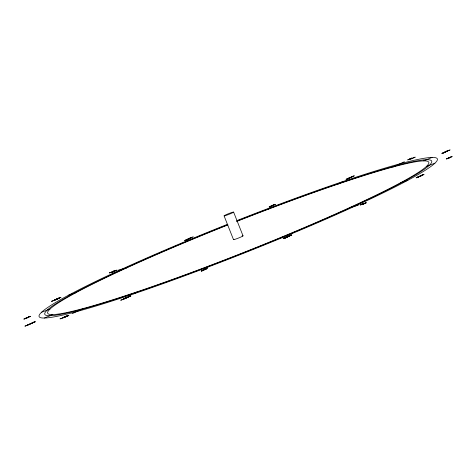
<?xml version="1.0" encoding="UTF-8"?>
<svg xmlns="http://www.w3.org/2000/svg" width="476" height="476" viewBox="0 0 476 476"><rect width="100%" height="100%" fill="white"/><g stroke="black" fill="none" stroke-linecap="round" stroke-linejoin="round"><path stroke-width="0.71" d="M363.271 203.93L363.474 203.847A22.515 1.725 -21.6 0 1 363.962 203.639L365.669 203.032M127.746 297.333L125.349 298.149M288.593 236.423L286.963 237.125M449.433 157.812L447.16 158.77L448.148 158.413M418.475 176.739L421.587 175.602L419.308 176.566L420.296 176.215M444.495 152.207L446.559 151.326L444.917 152.028L445.863 151.689A9.746 0.75 -21.6 0 1 446.185 151.552L447.607 151.065L445.375 152.017L447.202 151.207L446.571 151.427A7.134 0.547 -21.6 0 0 446.125 151.618L444.501 152.225M206.536 267.631L207.899 266.346M268.601 209.095L269.969 207.81M126.967 297.684L127.746 297.304M285.802 237.649L286.207 237.506L284.791 237.994A9.746 0.75 -21.6 0 0 284.464 238.131L284.19 238.292M448.202 158.359L449.046 157.961M133.679 293.876L138.183 291.461M338.323 183.98L342.827 181.564M125.474 298.053C128.419 296.828 123.474 298.964 126.015 297.946A9.746 0.75 -21.6 0 1 126.342 297.809L127.336 297.417M283.672 238.393L285.16 237.768L283.851 238.268M203.526 270.249L204.144 269.969L201.86 270.933L203.3 270.356M287.861 236.75L288.593 236.393M285.838 237.714L284.333 238.345L285.303 237.917M286.195 237.238L285.897 237.387L286.463 237.209M286.665 237.221L286.326 237.375L287.962 236.745M285.463 237.845L285.743 237.708L285.172 237.869A7.134 0.547 -21.6 0 0 284.725 238.06L284.434 238.19M189.168 238.416L188.841 238.565L191.025 237.911L187.139 239.339L189.323 238.69L189.002 238.839M25.829 318.17L25.502 318.319L27.685 317.665L23.8 319.093L25.984 318.444L24.526 318.837M271.124 206.001L270.796 206.15L272.986 205.495L269.101 206.929L272.26 205.751M32.993 322.538L35.367 321.728L33.873 322.068L34.926 321.877A9.228 0.708 -21.6 0 0 34.082 322.145L32.362 322.758L33.13 322.645M347.129 178.97L348.771 178.262L347.343 178.911M352.121 176.685L353.763 175.977L352.341 176.626M347.855 178.839L349.557 178.018M350.247 177.744L350.568 177.596L348.384 178.25L352.27 176.816L349.11 177.988M352.853 176.554L354.555 175.733M72.108 313.696L83.699 308.394M392.807 167.046L404.398 161.745M130.257 296.09L130.513 296.042A9.228 0.708 -21.6 0 0 129.668 296.31L127.955 296.923L128.835 296.786M442.918 153.046L444.56 152.332L443.132 152.986M443.644 152.909L445.346 152.088M204.745 269.38L204.335 269.571L205.221 269.434L202.883 270.237L206.06 268.958A9.228 0.708 -21.6 0 1 206.917 268.684L206.638 268.738M290.521 235.4A9.228 0.708 -21.6 0 1 291.377 235.126L290.312 235.317L291.806 234.983L288.801 236.007L289.771 235.858M286.034 237.268L286.546 237.078M201.949 270.695L201.443 270.969L202.086 270.731M127.116 297.655L125.753 298.202M125.563 298.047L124.658 298.452L125.676 298.131M416.994 177.423L416.5 177.661L417.131 177.364M287.123 236.965A7.134 0.547 -21.6 0 1 287.534 236.792L288.039 236.596L287.189 236.899A9.746 0.75 -21.6 0 0 286.861 237.036L285.517 237.53L286.409 237.268M201.86 270.701C205.025 269.434 199.396 271.707 201.949 270.826M447.386 158.466L446.744 158.8L447.702 158.425M362.325 204.067L360.981 204.722L366.443 202.711L362.688 204.406M363.188 203.889L361.582 204.561M447.369 158.437L448.392 158.068L446.369 158.96L447.958 158.353A7.134 0.547 -21.6 0 1 448.368 158.181L449.011 157.949M125.985 298L126.277 297.875A7.134 0.547 -21.6 0 1 126.687 297.702L127.312 297.47M417.506 177.34L416.137 177.851L417.446 177.322A9.746 0.75 -21.6 0 1 417.773 177.185C421.403 175.781 415.322 178.375 417.898 177.31M202.181 270.689L202.401 270.594A9.746 0.75 -21.6 0 1 202.728 270.457L203.627 270.136L203.073 270.35A7.134 0.547 -21.6 0 0 202.663 270.523M284.148 238.173L283.107 238.666L283.988 238.333M364.295 203.496L365.651 203.014M417.119 177.334L418.142 176.959L417.196 177.334M420.344 176.156L421.171 175.745L420.516 175.977A7.134 0.547 -21.6 0 0 420.106 176.156L418.963 176.578L419.844 176.227A9.746 0.75 -21.6 0 1 420.171 176.09L420.534 175.936L419.6 176.239M362.295 204.014L364.342 203.264L361.582 204.323A4.296 0.327 -21.6 0 0 361.171 204.507L360.213 205.049L361.248 204.757M286.534 237.048L287.558 236.673L286.617 237.048M44.393 318.027L52.741 314.571M423.759 160.87L432.107 157.413M417.946 177.256L418.785 176.84L418.154 177.06A7.134 0.547 -21.6 0 0 417.708 177.25M364.069 203.805L361.873 204.668L362.974 204.228M419.445 176.435L418.499 176.757M41.561 312.256L50.028 309.043M426.472 166.398L434.945 163.185M284.475 238.25L283.928 238.47L284.267 238.363M68.669 295.132L75.976 292.663M400.53 182.778L407.831 180.309M58.673 298.166L60.987 297.375L59.494 297.714L60.559 297.524A9.228 0.708 -21.6 0 0 59.696 297.792L57.983 298.404L58.929 298.256M28.31 317.111L30.631 316.32L29.137 316.659L30.202 316.469A9.228 0.708 -21.6 0 0 29.339 316.736L26.168 318.016L29.06 317.04L28.185 317.171M27.061 325.263L29.375 324.471L27.882 324.805L28.947 324.614A9.228 0.708 -21.6 0 0 28.09 324.888L24.913 326.161L27.804 325.191L26.93 325.298M205.025 269.333L207.346 268.541L205.846 268.875L206.697 268.732M64.076 317.147L68.919 315.499L65.926 316.171L68.062 315.79A18.451 1.416 -21.6 0 0 66.343 316.332L62.903 317.552L64.796 317.26M128.645 296.685L130.959 295.894L129.466 296.227L130.311 296.084M122.82 299.344L125.164 298.541L123.671 298.88L124.736 298.69A9.228 0.708 -21.6 0 0 123.879 298.958L120.702 300.237L123.593 299.261L122.683 299.386M58.5 298.22L59.417 298.095L56.525 299.071L58.762 298.315M289.271 235.84L290.235 235.697L287.343 236.673L289.551 235.929M32.832 322.591L33.796 322.448L30.904 323.424L33.332 322.609M128.496 296.732L129.389 296.613L126.497 297.589L128.919 296.768M64.415 317.391L59.994 318.884L65.771 316.939L63.957 317.218M352.853 176.203L350.99 177.054L352.972 176.453M448.446 150.368L446.583 151.219L450.141 149.898M447.142 151.005L449.356 150.142L447.928 150.791L448.565 150.618M347.855 178.488L345.998 179.339L347.98 178.738M443.65 152.564L441.787 153.415L443.769 152.814M273.569 204.882L271.707 205.733L275.485 204.353L273.051 205.305M274.259 204.716L272.266 205.519M450.974 156.937L448.422 157.955L452.2 156.574L449.766 157.526M192.298 237.131L189.745 238.149L193.31 236.828M424.128 174.43L420.564 175.757L422.426 174.906M191.096 237.72L191.727 237.548M421.123 175.543L423.337 174.674L421.914 175.329L422.545 175.156M187.705 239.357L186.247 239.749L188.431 239.101L184.545 240.529L186.729 239.874L185.265 240.273M118.25 270.178L126.622 267.911M349.884 207.524L358.255 205.263M57.316 298.976L55.859 299.374L58.042 298.72L54.157 300.154L56.341 299.499L54.883 299.892M31.702 323.335L30.238 323.728L32.428 323.073L28.536 324.507L30.726 323.853L29.262 324.251M449.427 157.782L448.023 158.288A9.746 0.75 -21.6 0 0 447.702 158.425M192.286 238.607L194.262 238.571M282.238 236.87L284.22 236.834M233.615 212.1A5.123 0.393 -21.6 0 1 226.397 215.295A5.123 0.393 -21.6 0 1 226.534 214.509A5.123 0.393 -21.6 0 1 233.615 212.1L243.016 235.828M224.083 215.86L233.49 239.606M236.745 221.411A204.96 15.726 -21.6 0 1 405.546 180.041A204.96 15.726 -21.6 0 1 76.969 310.156A204.96 15.726 -21.6 0 1 227.897 224.91M236.911 220.584A214.182 16.434 -21.6 0 1 412.995 177.488A214.182 16.434 -21.6 0 1 69.669 313.428A214.182 16.434 -21.6 0 1 227.433 224.333M236.721 221.167A208.03 15.958 -21.6 0 1 408.057 179.178A208.03 15.958 -21.6 0 1 74.548 311.245A208.03 15.958 -21.6 0 1 227.742 224.72M242.117 235.953A5.123 0.393 -21.6 0 1 241.647 236.685A5.123 0.393 -21.6 0 1 235.513 239.142A5.123 0.393 -21.6 0 1 233.948 239.232M110.021 272.653L109.325 272.974L113.044 271.969L113.699 271.671L110.777 272.456L117.102 270.112L113.383 271.118L112.729 271.415L115.65 270.63L110.021 272.653M51.908 301.177L51.563 301.338L55.448 299.91L51.908 301.177M411.389 158.199L407.67 159.9L411.389 158.895L415.227 157.139L408.789 159.472L411.829 158.08L411.389 158.199"/></g></svg>
